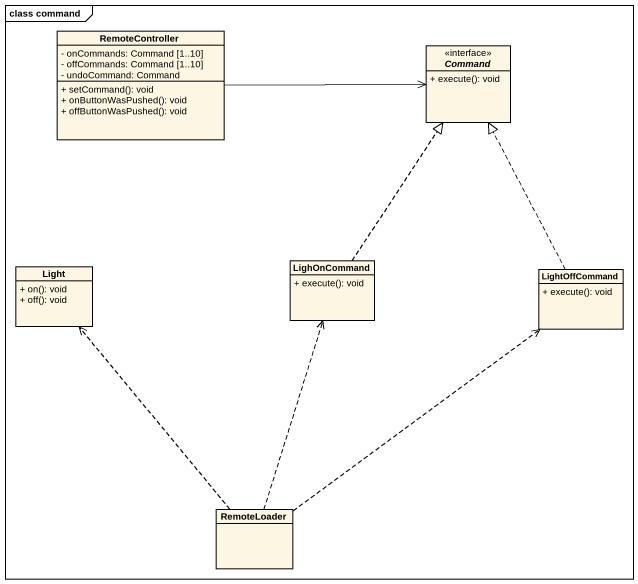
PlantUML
@startuml
mainframe class command
hide circle
hide empty members
skinparam classAttributeIconSize 0
class RemoteController {
  - onCommands: Command [1..10]
  - offCommands: Command [1..10]
  - undoCommand: Command
  + setCommand(): void
  + onButtonWasPushed(): void
  + offButtonWasPushed(): void
}
interface Command <<interface>> {
  + execute(): void
}
class Light {
  + on(): void
  + off(): void
}
class LighOnCommand {
  + execute(): void
}
class LightOffCommand {
  + execute(): void
}
class RemoteLoader
RemoteController -right-> Command
LighOnCommand .up.|> Command
LightOffCommand .up.|> Command
RemoteLoader .up.> Light
RemoteLoader .up.> LighOnCommand
RemoteLoader .up.> LightOffCommand
@enduml
